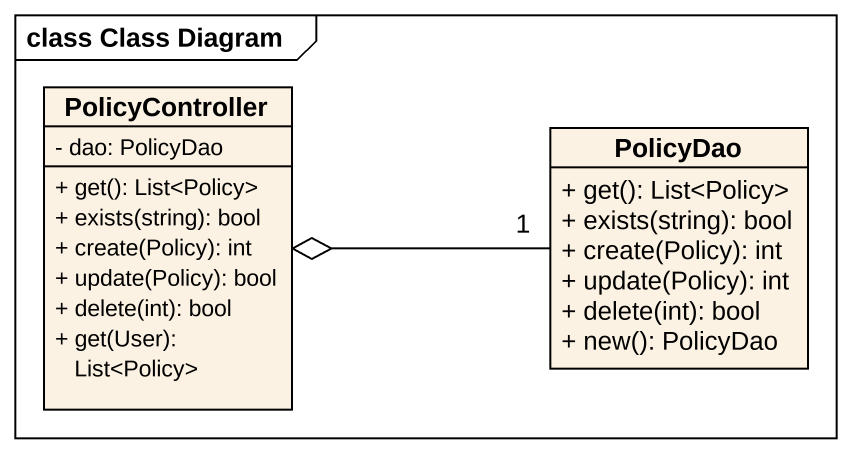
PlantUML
@startuml
mainframe class Class Diagram
hide circle
hide empty members
skinparam classAttributeIconSize 0
class PolicyController {
  - dao: PolicyDao
  + get(): List<Policy>
  + exists(string): bool
  + create(Policy): int
  + update(Policy): bool
  + delete(int): bool
  + get(User): List<Policy>
}
class PolicyDao {
  + get(): List<Policy>
  + exists(string): bool
  + create(Policy): int
  + update(Policy): int
  + delete(int): bool
  + new(): PolicyDao
}
PolicyDao "1" -left-o PolicyController
@enduml
